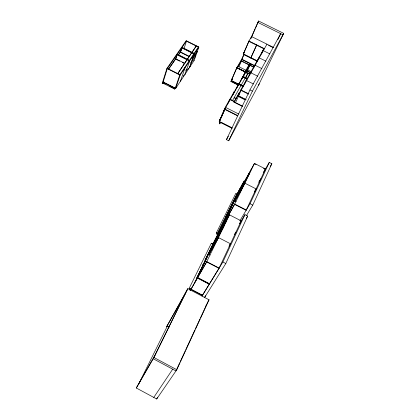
<?xml version="1.0" encoding="UTF-8"?>
<svg xmlns="http://www.w3.org/2000/svg" width="420" height="420" viewBox="0 0 420 420"><rect width="100%" height="100%" fill="white"/><g stroke="black" fill="none" stroke-linecap="round" stroke-linejoin="round"><path stroke-width="0.63" d="M163.684 82.11L162.603 83.68L162.22 83.486L166.887 68.465L186.181 40.693L198.508 46.835L179.755 74.939L175.214 88.379L163.054 82.246M162.603 83.68L167.286 68.665L186.564 40.882L183.965 48.767M176.363 86.499L174.694 89.087L163.343 83.359L163.795 81.926M163.826 82.142L163.343 83.359M176.363 55.477L176.747 54.269L189.735 60.779L185.052 74.245L180.427 81.249M175.408 59.561L176.962 54.715L189.163 60.827L189.058 61.131M175.565 59.661L177.119 54.815M180.154 52.694L181.729 47.849L193.804 53.876L193.699 54.185M180.327 52.448L181.902 47.596L194.366 53.828L192.827 58.238L192.444 58.044M180.495 52.201L181.876 47.959M174.626 87.943L174.305 88.888L174.484 88.625L169.869 86.299M174.694 89.087L175.009 88.137M179.823 74.96L179.928 74.655L167.47 68.397M175.256 88.295L175.644 88.489L180.154 75.138L184.942 67.956L184.548 67.762M186.895 60.05L187 59.74L177.613 73.852L186.538 60.58M189.289 60.664L189.677 60.858L185 67.877L180.374 81.333L175.644 88.489M185.771 70.933L186.438 68.969M189.399 60.617L189.509 60.312L177.314 54.212M192.087 59.031L192.717 57.23M194.035 53.681L194.14 53.377L182.075 47.35M185.105 74.167L189.63 67.316L194.313 53.912L193.924 53.718M189.304 67.043L189.683 67.232L191.242 62.779L195.715 55.976L197.253 51.629L196.87 51.44L196.297 53.072M197.253 51.629L192.791 58.338L191.273 62.68L190.895 62.486M198.235 47.387L198.345 47.082L186.391 41.129M189.683 67.232L194.108 60.532L195.683 56.075M198.46 46.93L198.844 47.119L197.284 51.529L192.827 58.238M238.576 84.1L231.304 80.462L236.88 67.546L241.778 59.183L254.735 65.63M238.182 85.118L230.937 81.496L236.922 67.625L245.249 71.778L242.765 77.248M237.132 68.035L242.156 59.372M237.956 66.623L238.088 66.329L245.889 70.214M257.271 61.262L243.248 54.301L248.997 41.097M240.282 62.633L243.773 54.579M250.672 38.666L258.557 21L283.694 33.374L258.557 85.171M241.474 60.365L243.805 54.994M251.05 38.294L255.192 28.754M255.707 27.562L258.557 21M241.369 61.099L242.015 59.619L249.732 63.462L249.071 64.932L241.369 61.099L241.516 60.853M238.912 66.843L241.941 59.866M220.154 120.047L219.76 119.842L222.847 113.484M250.635 63.588L223.419 111.557L221.597 115.684L221.991 115.889M230.113 99.729L229.714 99.53L225.314 107.268L223.461 111.463L223.865 111.662M231.856 128.126L219.203 121.732L224.81 109.058L237.804 115.6M219.492 121.17L224.847 109.064M220.064 120.157L225.719 107.468M228.081 103.21L229.766 99.435L234.155 91.723L234.549 91.922M220.658 122.189L219.723 123.842L219.329 123.643L219.996 122.136M230.034 99.928L230.165 99.635M230.191 99.65L230.323 99.356L234.392 101.398M219.723 123.842L220.395 122.336M233.126 94.028L234.155 91.723M232.922 94.511L238.487 84.1L238.88 84.294M236.943 87.565L242.728 76.65L243.112 76.844M238.644 84.761L238.775 84.467M238.948 84.231L239.08 83.937L243.626 86.21M241.432 79.543L245.222 72.261L245.606 72.45M244.944 71.93L249.874 63.21L248.588 66.066M242.881 77.306L243.012 77.012L246.95 78.976M232.549 100.475L232.417 100.769L240.954 85.559L240.823 85.853M243.175 76.787L243.306 76.492L247.805 78.734M243.663 75.731L250.257 63.399M245.427 72.823L245.558 72.529L247.695 73.6M245.716 72.314L245.847 72.02M247.28 71.017L250.493 63.84L254.599 65.877M234.019 102.207L239.474 92.416L234.019 102.207L242.765 106.601M245.033 78.377L245.17 78.083L241.253 85.024M245.327 77.858L247.989 73.085L245.816 77.858M245.941 99.892L238.066 95.939L240.823 89.891L264.022 48.473M244.293 84.441L246.162 80.351L253.449 83.989M246.44 80.876L246.582 80.561M249.428 74.954L250.499 72.613L257.702 76.204M253.654 67.4L254.735 65.058L261.854 68.597M256.977 61.777L258.867 57.671L265.913 61.168M179.781 362.654L175.964 370.928L153.211 358.748L187.016 290.089M180.327 361.473L185.293 350.726M185.787 349.655L190.228 340.027M190.423 339.612L194.896 329.926M195.442 328.739L199.972 318.932M200.519 317.751L207.916 301.733M154.991 355.136L136.306 388.001L156.697 399L176.794 369.721L209.055 299.806L187.824 288.645L166.572 326.86L185.477 293.213M205.443 295.717L204.619 297.476L225.803 263.519L247.706 216.064L244.944 214.646L239.61 223.577M246.398 215.675L252.751 205.128L271.856 163.727L269.272 162.419L263.986 171.481M261.282 53.98L262.936 50.416L263.335 50.615M261.634 53.403L263.933 48.489M202.519 294.913L201.968 296.084L222.884 262.001L244.944 214.646M239.878 220.81L250.026 203.732L269.272 162.419M156.697 399L157.526 397.231M209.465 283.805L209.255 284.251L196.917 277.788L219.529 231.52L197.053 277.546L209.402 284.014M209.759 283.327L209.548 283.773L197.195 277.305L196.917 277.788M259.308 83.774L228.69 140.779L226.459 139.645L249.942 89.927L280.675 33.668L277.862 39.538M202.55 295.181L202.755 294.74M228.69 140.779L252.399 91.156L283.694 33.374M211.439 249.931L216.694 239.164M216.951 238.602L222.07 228.118M237.51 196.35L242.135 186.89M242.329 186.448L246.839 177.219M213.638 246.041L218.925 235.216M219.172 234.654L224.317 224.117M239.809 192.224L244.445 182.726M244.64 182.285L249.165 173.019M215.953 241.952L221.23 231.137M221.513 230.512L226.648 219.986M242.219 187.898L246.845 178.416M247.065 177.917L251.575 168.677M229.493 214.856L206.635 261.901L219.014 268.354L241.211 220.894L229.493 214.856L219.802 232.16L219.996 231.761M254.478 163.391L234.57 204.356L246.125 210.289L265.456 168.966L254.478 163.391L244.487 181.466L244.661 181.12M205.443 260.563L204.971 260.316L210.368 249.27L214.174 242.498M210.43 249.139L215.686 238.387L219.188 232.129L219.655 232.37M240.266 188.05L220.831 227.845L221.298 228.049M190.496 288.913L189.934 290.057L190.412 290.309L190.974 289.159M202.76 265.162L203.621 263.398M212.095 246.194L206.666 257.318L207.16 257.539M212.147 246.089L217.429 235.268L217.896 235.51L217.413 235.295M218.337 233.289L218.153 233.672L224.858 221.692M194.408 283.243L205.501 260.526M210.1 255.045L208.945 254.447L218.521 237.416M214.846 242.335L214.447 243.149L223.697 226.748M236.119 201.574L234.98 200.991L235.337 200.256M240.146 190.386L239.794 191.105L249.748 173.082M206.855 261.445L197.689 277.562L206.787 261.634L219.172 268.097L202.388 295.454L189.116 288.477L211.344 243.217L213.066 244.109M224.291 219.797L217.009 234.685L217.46 234.916L217.996 233.961L216.3 233.084L235.846 193.3L236.975 193.877M225.703 216.914L230.822 206.441M231.677 204.697L236.775 194.392M136.306 388.001L153.935 357.494L187.824 288.645M138.957 383.507L167.422 325.973L169.16 326.897M226.459 139.645L228.317 136.211M237.783 194.05L230.832 206.588L231.268 206.808M216.3 233.084L216.442 232.838L218.704 234.008M235.82 198.077L235.966 197.809M211.344 243.217L211.208 243.464L212.929 244.356M224.396 219.76L231.278 207.386M235.158 200.624L244.886 183.099M234.98 200.991L244.524 183.845M238.502 96.17L238.345 96.458L245.228 99.908M235.699 102.312L235.536 102.601L241.248 90.101L266.942 44.168M217.009 234.685L237.064 193.851L244.22 180.894L224.542 221.193L225.703 221.791M238.066 95.939L239.631 93.14M234.759 203.963L225.152 221.172L234.728 204.073L246.293 210.011M212.867 244.498L214.447 241.684M214.641 241.29L215.271 240.167M167.422 325.973L169.04 327.106M219.329 123.643L219.949 122.54M207.779 254.919L209.034 252.698M214.646 242.739L224.102 225.913M207.585 255.323L208.525 253.654M189.116 288.477L189.242 288.246L202.529 295.229M204.971 260.316L208.672 253.775M249.968 65.058L249.827 65.31L253.922 67.347M247.128 71.064L247.763 69.941L251.239 71.673M246.997 71.353L247.632 70.229M219.76 119.842L220.694 118.193M219.203 121.732L220.248 119.826M205.658 260.132L202.162 266.427L206.861 258.064M208.945 254.447L218.468 237.568L230.512 243.81L229.016 246.283M249.071 64.932L249.212 64.68L245.364 62.769M245.249 71.778L245.102 72.035L236.77 67.883L236.922 67.625M189.934 290.057L190.439 289.175M197.626 277.604L191.069 289.149L197.41 278.05M190.412 290.309L190.916 289.427M250.887 57.766L250.745 58.023L256.657 44.888M256.725 44.924L250.808 58.055L250.955 57.803L253.89 59.257M232.076 79.065L231.43 80.178L231.803 80.367M231.304 80.462L232.601 78.236M231.389 80.446L231.242 80.698L242.76 86.462M230.937 81.496L232.071 79.548M263.498 172.394L265.12 169.612M258.92 182.054L260.857 178.742M258.899 182.233L260.689 179.104M244.75 51.539L243.442 53.76L243.831 53.954M243.248 54.301L244.613 51.849M254.305 192.045L256.132 188.932L244.871 183.183M254.793 191.289L255.791 189.599M248.819 41.333L251.58 36.572L273.394 47.355M270.202 166.53L271.856 163.727M239.547 223.766L240.854 221.582M234.964 233.72L235.972 232.045M234.57 234.554L235.242 233.441M229.551 245.301L230.548 243.647M246.356 218.29L247.706 216.064M208.157 301.208L209.055 299.806M205.994 305.466L206.692 304.379M183.246 76.209L183.96 75.133M187.499 69.799L188.559 68.198M189.735 60.779L194.313 53.912M194.366 53.828L198.844 47.119M153.778 397.425L172.704 369.185M191.998 52.306L196.224 46.027L192.245 52.09M162.22 83.486L162.939 82.436M168.389 69.29L175.66 58.774L184.895 63.399M178.211 55.088L180.411 51.907L189.546 56.474M168.656 69.069L175.565 59.078L179.603 61.099M178.479 54.863L180.311 52.211M257.738 22.375L282.928 34.781M251.444 36.892L251.837 37.086M268.553 45.349L273.242 47.67M248.85 41.349L264.274 48.983L264.422 48.668L248.955 41.013L243.311 54.065L257.271 61M262.909 50.463L269.871 53.907M243.395 54.049L248.005 56.338M249.16 56.91L250.315 57.482M255.066 59.845L257.413 61.01M242.062 61.126L244.262 62.218M250.556 65.352L253.475 66.806M246.656 70.597L251.176 72.849M246.524 70.891L250.478 72.865M236.88 67.546L249.811 73.993M245.705 72.272L247.842 73.343M247.412 73.159L249.679 74.288M242.776 76.561L247.097 78.713M195.342 55.787L195.715 55.976M192.407 58.144L192.791 58.338M180.884 52.495L188.874 56.49M193.736 60.343L194.108 60.532M231.751 79.7L232.124 79.889M238.539 84.011L242.907 86.195M249.942 89.927L252.399 91.156M231.084 81.244L231.457 81.427M232.754 82.079L238.324 84.866M190.859 62.585L191.242 62.779M240.823 89.891L248.209 93.592M241.101 90.416L248.64 94.195M182.485 62.549L184.79 63.704M189.252 67.127L189.63 67.316M234.203 91.633L234.602 91.833M184.601 67.678L185 67.877M238.623 95.844L246.089 99.587M234.339 97.561L236.082 98.432M234.197 97.834L235.326 98.395M184.669 74.056L185.052 74.245M229.766 99.435L234.817 101.971M234.155 101.908L242.34 106.019M166.887 68.465L180.154 75.138M225.314 107.268L238.675 113.993M224.684 109.347L237.668 115.889M223.419 111.557L223.823 111.762M163.144 81.953L175.313 88.09M164.099 83.391L165.254 83.969M221.555 115.778L221.954 115.983M219.329 121.454L231.987 127.853M221.193 122.551L232.197 128.116M254.315 163.679L256.048 164.561M263.555 168.378L265.288 169.255M244.34 181.692L243.905 181.466L224.38 221.482L225.971 222.264M242.513 184.989L242.062 184.8L222.595 224.69L223.067 224.894M237.62 194.35L238.066 194.576M250.026 203.732L252.751 205.128M227.525 214.132L227.987 214.337M225.85 221.529L224.69 220.93L217.733 233.384L218.185 233.615M215.686 238.387L216.143 238.623M210.368 249.27L210.835 249.512M222.884 262.001L225.803 263.519M153.935 357.494L176.794 369.721M187.341 59.23L187.236 59.535L191.662 52.81L187.341 59.23"/></g></svg>
